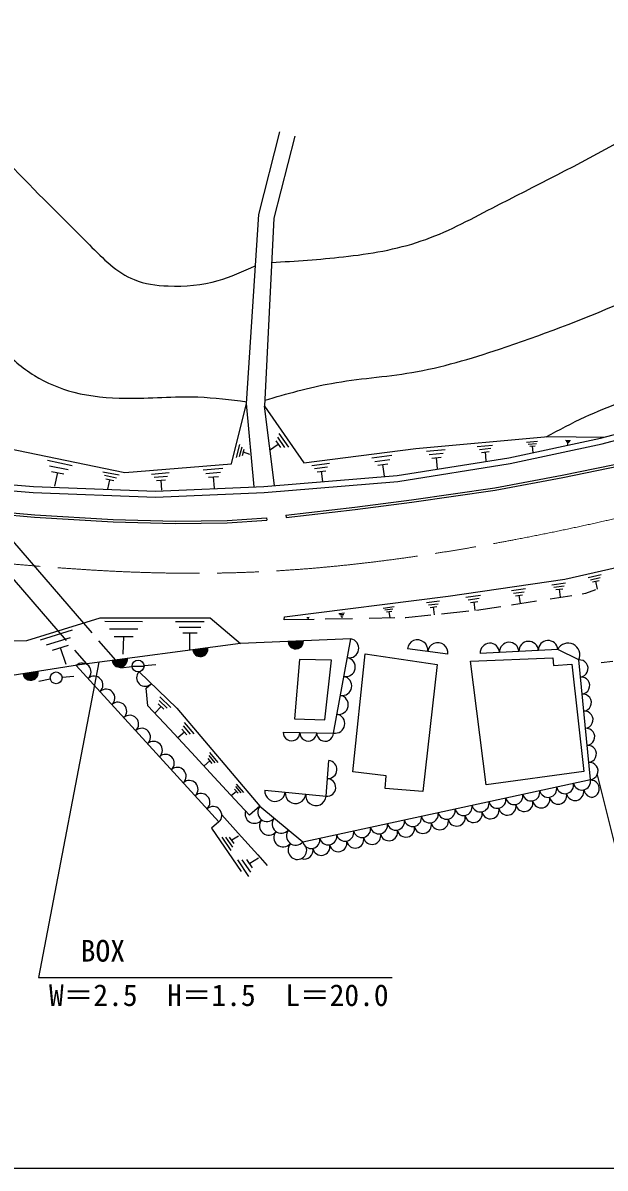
# Model space of a CAD drawing. Units: millimetres, scale not verified. Extents: x 40000 to 680000, y 20000 to 380000.
# Drawn here: x 109336 to 158560, y 205000 to 301734 of the extents above; entities that cross this region are included whole.
import ezdxf
from ezdxf.enums import TextEntityAlignment as Align

# ---------------------------------------------------------------- set-up
doc = ezdxf.new("R2010")
doc.units = ezdxf.units.MM
doc.header["$LTSCALE"] = 1000
doc.linetypes.add('CHAIN', pattern=[18.5, 12, -1.5, 3.5, -1.5])
for name, color, linetype, lineweight in [('M-BGD', 7, 'Continuous', 25), ('M-BMK', 2, 'CHAIN', 13), ('M-STR-STR3', 7, 'Continuous', 25), ('M-TTL-BAND', 7, 'Continuous', 25)]:
    doc.layers.add(name, color=color, linetype=linetype, lineweight=lineweight)
doc.styles.add('ＭＳ ゴシック', font='')
doc.styles.get('ＭＳ ゴシック').set_extended_font_data('MS Gothic')

msp = doc.modelspace()

# ---------------------------------------------------------------- linework, layer by layer
at = {"layer": 'M-BGD'}
for p, q in [((129296, 285555), (131058, 292526)), ((132322, 292181), (130560, 285248)), ((128247, 269593), (129296, 285555)), ((130560, 285248), (129756, 269353)), ((126961, 264486), (128247, 269593)), ((128880, 262536), (128247, 269593)), ((129756, 269353), (133088, 264566)), ((130616, 262646), (129756, 269353)), ((158181, 266665), (165335, 268586)), ((158298, 266179), (165582, 268135)), ((130986, 267060), (131796, 265890)), ((104815, 266459), (117958, 263751)), ((127406, 265030), (127676, 266120)), ((130186, 265650), (130926, 266150)), ((130726, 266440), (131126, 265860)), ((130856, 266750), (131466, 265880)), ((142548, 265791), (153732, 266787)), ((147736, 265950), (149046, 266070)), ((150433, 265009), (158181, 266665)), ((150525, 264517), (158298, 266179)), ((151916, 266330), (152846, 266410)), ((152056, 266160), (152746, 266220)), ((152186, 265980), (152646, 266020)), ((153732, 266787), (158472, 266744)), ((155216, 266480), (155626, 266470)), ((155266, 266400), (155576, 266390)), ((155316, 266310), (155516, 266310)), ((155416, 266070), (155416, 266310)), ((127656, 265110), (127866, 265930)), ((127906, 265190), (128046, 265740)), ((128536, 265290), (127976, 265470)), ((133088, 264566), (142548, 265791)), ((138836, 265010), (140536, 265230)), ((143446, 265570), (145046, 265710)), ((143676, 265270), (144876, 265380)), ((147926, 265710), (148906, 265800)), ((148106, 265460), (148766, 265520)), ((148496, 264750), (148436, 265490)), ((152466, 265410), (152416, 266000)), ((154935, 263519), (162758, 265144)), ((111416, 264790), (113496, 264360)), ((111596, 264320), (113156, 264000)), ((117958, 263751), (126961, 264486)), ((124566, 263990), (126236, 264130)), ((133766, 264360), (135246, 264550)), ((133996, 264090), (135096, 264230)), ((139096, 264700), (140366, 264860)), ((139346, 264380), (140196, 264490)), ((139906, 263460), (139776, 264440)), ((140981, 263498), (150433, 265009)), ((141041, 263001), (150525, 264517)), ((143896, 264960), (144696, 265040)), ((144386, 264060), (144296, 265000)), ((154973, 263323), (162803, 264949)), ((111766, 263850), (112806, 263640)), ((112026, 262590), (112286, 263750)), ((116106, 263820), (117466, 263550)), ((116226, 263520), (117246, 263310)), ((116336, 263210), (117016, 263070)), ((116506, 262350), (116676, 263140)), ((120216, 263630), (121716, 263760)), ((120426, 263350), (121556, 263450)), ((120636, 263070), (121386, 263130)), ((124806, 263680), (126056, 263780)), ((125036, 263360), (125876, 263430)), ((125526, 262440), (125456, 263400)), ((129717, 262572), (140981, 263498)), ((134216, 263810), (134946, 263910)), ((134696, 263010), (134586, 263860)), ((149236, 262469), (154935, 263519)), ((149268, 262272), (154973, 263323)), ((101439, 262917), (113002, 249558)), ((104476, 262554), (115158, 250214)), ((104476, 262554), (110194, 262073)), ((104518, 263053), (110224, 262572)), ((110224, 262572), (120557, 262182)), ((120557, 262182), (129717, 262572)), ((121076, 262260), (121016, 263100)), ((129748, 262073), (141041, 263001)), ((142187, 261444), (149236, 262469)), ((142214, 261246), (149268, 262272)), ((110194, 262073), (120558, 261682)), ((120558, 261682), (129748, 262073)), ((137393, 260820), (142187, 261444)), ((137417, 260622), (142214, 261246)), ((105466, 260417), (110318, 259976)), ((105488, 260616), (110333, 260176)), ((131564, 260161), (137393, 260820)), ((131586, 259962), (137417, 260622)), ((110318, 259976), (116957, 259587)), ((110333, 260176), (116965, 259787)), ((116957, 259587), (122223, 259457)), ((116965, 259787), (122224, 259657)), ((122223, 259457), (126610, 259509)), ((122224, 259657), (126602, 259709)), ((126602, 259709), (129944, 259917)), ((126610, 259509), (129957, 259717)), ((129944, 259917), (129957, 259717)), ((131564, 260161), (131586, 259962)), ((155164, 254739), (161698, 256241)), ((145284, 253305), (155164, 254739)), ((154056, 254270), (155206, 254440)), ((157126, 254880), (158226, 255130)), ((157316, 254700), (158136, 254880)), ((157496, 254510), (158046, 254630)), ((157916, 253910), (157776, 254570)), ((150636, 253780), (151816, 253950)), ((150816, 253570), (151706, 253690)), ((154236, 254070), (155096, 254190)), ((154406, 253860), (154986, 253940)), ((154796, 253230), (154696, 253900)), ((156894, 253532), (156628, 253491)), ((157734, 253837), (156894, 253532)), ((131443, 251575), (145284, 253305)), ((143446, 252770), (144546, 252910)), ((143616, 252570), (144436, 252670)), ((146796, 253220), (148016, 253390)), ((146986, 253000), (147906, 253130)), ((147176, 252780), (147786, 252860)), ((147586, 252110), (147486, 252820)), ((152763, 252890), (150646, 252560)), ((150996, 253350), (151586, 253430)), ((151396, 252690), (151296, 253390)), ((155733, 253352), (153906, 253067)), ((131420, 251301), (131443, 251575)), ((133356, 251510), (133536, 251530)), ((136036, 251840), (136516, 251900)), ((136106, 251750), (136466, 251800)), ((136176, 251660), (136416, 251690)), ((136336, 251470), (136296, 251680)), ((139806, 252310), (140716, 252430)), ((139946, 252150), (140626, 252230)), ((140076, 251980), (140536, 252030)), ((140396, 251470), (140306, 252010)), ((143820, 251701), (141710, 251483)), ((143776, 252360), (144326, 252430)), ((144136, 251730), (144056, 252400)), ((147044, 252033), (144740, 251796)), ((149735, 252419), (147674, 252098)), ((109671, 249580), (115868, 251489)), ((115868, 251489), (125179, 251470)), ((116266, 251190), (119456, 251180)), ((116666, 250550), (119056, 250550)), ((122246, 251180), (124676, 251170)), ((122546, 250690), (124376, 250690)), ((125179, 251470), (127744, 249312)), ((133949, 251346), (131420, 251301)), ((133386, 251480), (133516, 251490)), ((133406, 251440), (133496, 251450)), ((133466, 251320), (133456, 251450)), ((137200, 251404), (134888, 251363)), ((140779, 251467), (138619, 251429)), ((141710, 251483), (141669, 251483)), ((99814, 249442), (109671, 249580)), ((110826, 249620), (113536, 250460)), ((111336, 249190), (113366, 249810)), ((117066, 249910), (118656, 249910)), ((117806, 248420), (117866, 249910)), ((122846, 250200), (124066, 250200)), ((123456, 248780), (123456, 250200)), ((137071, 249708), (127744, 249312)), ((135597, 241750), (137071, 249708)), ((111836, 248750), (113196, 249160)), ((112986, 247530), (112516, 248960)), ((113705, 248747), (114712, 247583)), ((127744, 249312), (114119, 247504)), ((115739, 249543), (117155, 247907)), ((145274, 248398), (141841, 248872)), ((154549, 248793), (147998, 248477)), ((156325, 247925), (154549, 248793)), ((132715, 247973), (132290, 242962)), ((135434, 247907), (132715, 247973)), ((134877, 242864), (135434, 247907)), ((137235, 238475), (138283, 248431)), ((138283, 248431), (144374, 247547)), ((147191, 247809), (154134, 248104)), ((148501, 237362), (147191, 247809)), ((154134, 248104), (154199, 247449)), ((157312, 237821), (156325, 247925)), ((159216, 247780), (158226, 247680)), ((114119, 247504), (105858, 246202)), ((113854, 247463), (125911, 234247)), ((118576, 247350), (117586, 247240)), ((118578, 247410), (119578, 247410)), ((119154, 246916), (122340, 243854)), ((119576, 247460), (120566, 247550)), ((144374, 247547), (143163, 236805)), ((154199, 247449), (155738, 247580)), ((155738, 247580), (156753, 238508)), ((111656, 246310), (110676, 246110)), ((112646, 246460), (113636, 246560)), ((119759, 245529), (120193, 245917)), ((119911, 244061), (119759, 245529)), ((120916, 244810), (121836, 243920)), ((121718, 242116), (119911, 244061)), ((120486, 243440), (121016, 243990)), ((120786, 244210), (121246, 243770)), ((120856, 244510), (121546, 243850)), ((122340, 243854), (129361, 235561)), ((132290, 242962), (134877, 242864)), ((123579, 240111), (121718, 242116)), ((122426, 241380), (122986, 241850)), ((122786, 242080), (123186, 241610)), ((122876, 242360), (123486, 241650)), ((122966, 242640), (123776, 241690)), ((131340, 241816), (135597, 241750)), ((125519, 238022), (123579, 240111)), ((125116, 240100), (125826, 239260)), ((124656, 238990), (125146, 239400)), ((124966, 239610), (125316, 239190)), ((125046, 239860), (125576, 239230)), ((134978, 236404), (135188, 239418)), ((127268, 236138), (125519, 238022)), ((140051, 238148), (137235, 238475)), ((139953, 237067), (140051, 238148)), ((156753, 238508), (148501, 237362)), ((157884, 238208), (159971, 229878)), ((127236, 237020), (127536, 236660)), ((127306, 237230), (127756, 236700)), ((127366, 237440), (127976, 236730)), ((133001, 232572), (157312, 237821)), ((143163, 236805), (139953, 237067)), ((126956, 236480), (127386, 236840)), ((128489, 234823), (127268, 236138)), ((129790, 236929), (134978, 236404)), ((129361, 235561), (128489, 234823)), ((129361, 235561), (133001, 232572)), ((125911, 234247), (125288, 233724)), ((126153, 234845), (127544, 233293)), ((125288, 233724), (127798, 230050)), ((127544, 233293), (129194, 231451)), ((126946, 231830), (126186, 232940)), ((127076, 232120), (126506, 232950)), ((127196, 232410), (126816, 232960)), ((127556, 233030), (127006, 232690)), ((129194, 231451), (129990, 230562)), ((128436, 229640), (127496, 231030)), ((128596, 230010), (127886, 231050)), ((128756, 230370), (128276, 231060)), ((129246, 231190), (128516, 230720))]:
    msp.add_line(p, q, dxfattribs=at)
for centre in [(119078, 247410), (112147, 246409)]:
    msp.add_circle(centre, 500, dxfattribs=at)
for centre, radius, start, end in [((136924, 248913), 809, 259.50852, 79.50852), ((142699, 248753), 866, 352.14669, 172.14669), ((124338, 248860), 650, 187.55716, 7.55716), ((124338, 248860), 600, 187.55716, 7.55716), ((124338, 248860), 550, 187.55716, 7.55716), ((124338, 248860), 500, 187.55716, 7.55716), ((124338, 248860), 450, 187.55716, 7.55716), ((124338, 248860), 400, 187.55716, 7.55716), ((124338, 248860), 350, 187.55716, 7.55716), ((124338, 248860), 300, 187.55716, 7.55716), ((124338, 248860), 250, 187.55716, 7.55716), ((124338, 248860), 200, 187.55716, 7.55716), ((124338, 248860), 150, 187.55716, 7.55716), ((124338, 248860), 100, 187.55716, 7.55716), ((124338, 248860), 50, 187.55716, 7.55716), ((132408, 249510), 650, 182.43375, 2.43375), ((132408, 249510), 600, 182.43375, 2.43375), ((132408, 249510), 550, 182.43375, 2.43375), ((132408, 249510), 500, 182.43375, 2.43375), ((132408, 249510), 450, 182.43375, 2.43375), ((132408, 249510), 400, 182.43375, 2.43375), ((132408, 249510), 350, 182.43375, 2.43375), ((132408, 249510), 300, 182.43375, 2.43375), ((132408, 249510), 250, 182.43375, 2.43375), ((132408, 249510), 200, 182.43375, 2.43375), ((132408, 249510), 150, 182.43375, 2.43375), ((132408, 249510), 100, 182.43375, 2.43375), ((132408, 249510), 50, 182.43375, 2.43375), ((144416, 248517), 866, 352.14669, 172.14669), ((148817, 248517), 820, 2.75911, 182.75911), ((150454, 248595), 820, 2.75911, 182.75911), ((152092, 248674), 820, 2.75911, 182.75911), ((153730, 248753), 820, 2.75911, 182.75911), ((155437, 248359), 988, 333.9465, 153.9465), ((114356, 246912), 745, 312.3766, 132.3766), ((117525, 247956), 650, 187.55716, 7.55716), ((117525, 247956), 600, 187.55716, 7.55716), ((117525, 247956), 550, 187.55716, 7.55716), ((117525, 247956), 500, 187.55716, 7.55716), ((117525, 247956), 450, 187.55716, 7.55716), ((117525, 247956), 400, 187.55716, 7.55716), ((117525, 247956), 350, 187.55716, 7.55716), ((117525, 247956), 300, 187.55716, 7.55716), ((117525, 247956), 250, 187.55716, 7.55716), ((117525, 247956), 200, 187.55716, 7.55716), ((117525, 247956), 150, 187.55716, 7.55716), ((117525, 247956), 100, 187.55716, 7.55716), ((117525, 247956), 50, 187.55716, 7.55716), ((136629, 247321), 809, 259.50852, 79.50852), ((156395, 247203), 725, 275.57761, 95.57761), ((109989, 246853), 650, 188.95878, 8.95878), ((109989, 246853), 600, 188.95878, 8.95878), ((109989, 246853), 550, 188.95878, 8.95878), ((109989, 246853), 500, 188.95878, 8.95878), ((109989, 246853), 450, 188.95878, 8.95878), ((109989, 246853), 400, 188.95878, 8.95878), ((109989, 246853), 350, 188.95878, 8.95878), ((109989, 246853), 300, 188.95878, 8.95878), ((109989, 246853), 250, 188.95878, 8.95878), ((109989, 246853), 200, 188.95878, 8.95878), ((109989, 246853), 150, 188.95878, 8.95878), ((109989, 246853), 100, 188.95878, 8.95878), ((109989, 246853), 50, 188.95878, 8.95878), ((119673, 246417), 721, 136.13511, 316.13511), ((115361, 245811), 745, 312.3766, 132.3766), ((136334, 245729), 809, 259.50852, 79.50852), ((156536, 245760), 725, 275.57761, 95.57761), ((116366, 244709), 745, 312.3766, 132.3766), ((136040, 244138), 809, 259.50852, 79.50852), ((156677, 244316), 725, 275.57761, 95.57761), ((117371, 243608), 745, 312.3766, 132.3766), ((118376, 242507), 745, 312.3766, 132.3766), ((135745, 242546), 809, 259.50852, 79.50852), ((156818, 242873), 725, 275.57761, 95.57761), ((119380, 241406), 745, 312.3766, 132.3766), ((156959, 241430), 725, 275.57761, 95.57761), ((120385, 240304), 745, 312.3766, 132.3766), ((132050, 241805), 710, 179.1186, 359.1186), ((133469, 241783), 710, 179.1186, 359.1186), ((134888, 241761), 710, 179.1186, 359.1186), ((121390, 239203), 745, 312.3766, 132.3766), ((157100, 239986), 725, 275.57761, 95.57761), ((135136, 238665), 755, 266.00909, 86.00909), ((157241, 238543), 725, 275.57761, 95.57761), ((122395, 238102), 745, 312.3766, 132.3766), ((123399, 237001), 745, 312.3766, 132.3766), ((135031, 237157), 755, 266.00909, 86.00909), ((153736, 237049), 732, 192.18366, 12.18366), ((155166, 237358), 732, 192.18366, 12.18366), ((156597, 237667), 732, 192.18366, 12.18366), ((157349, 237038), 725, 275.57761, 95.57761), ((124404, 235899), 745, 312.3766, 132.3766), ((130655, 236842), 869, 174.21276, 354.21276), ((132384, 236667), 869, 174.21276, 354.21276), ((134113, 236491), 869, 174.21276, 354.21276), ((149446, 236123), 732, 192.18366, 12.18366), ((150876, 236432), 732, 192.18366, 12.18366), ((152306, 236741), 732, 192.18366, 12.18366), ((153157, 236160), 732, 192.18366, 12.18366), ((154587, 236469), 732, 192.18366, 12.18366), ((156017, 236778), 732, 192.18366, 12.18366), ((157498, 237066), 732, 192.18366, 272.45073), ((125409, 234798), 745, 312.3766, 132.3766), ((128907, 234910), 785, 160.59425, 320.60693), ((129968, 235063), 785, 140.60693, 320.60693), ((145156, 235197), 732, 192.18366, 12.18366), ((146586, 235506), 732, 192.18366, 12.18366), ((147437, 234925), 732, 192.18366, 12.18366), ((148016, 235814), 732, 192.18366, 12.18366), ((148867, 235234), 732, 192.18366, 12.18366), ((150297, 235543), 732, 192.18366, 12.18366), ((151727, 235852), 732, 192.18366, 12.18366), ((130120, 233913), 785, 140.60693, 320.60693), ((131181, 234067), 785, 140.60693, 320.60693), ((139436, 233962), 732, 192.18366, 12.18366), ((140866, 234271), 732, 192.18366, 12.18366), ((142296, 234579), 732, 192.18366, 12.18366), ((143147, 233999), 732, 192.18366, 12.18366), ((143726, 234888), 732, 192.18366, 12.18366), ((144577, 234308), 732, 192.18366, 12.18366), ((146007, 234617), 732, 192.18366, 12.18366), ((131333, 232917), 785, 140.60693, 320.60693), ((132394, 233070), 785, 140.60693, 320.60693), ((135146, 233035), 732, 192.18366, 12.18366), ((136576, 233344), 732, 192.18366, 12.18366), ((138006, 233653), 732, 192.18366, 12.18366), ((138857, 233073), 732, 192.18366, 12.18366), ((140287, 233382), 732, 192.18366, 12.18366), ((141717, 233690), 732, 192.18366, 12.18366), ((132547, 231856), 785, 140.60693, 21.17857), ((133716, 232727), 732, 192.18366, 12.18366), ((134567, 232147), 732, 192.18366, 12.18366), ((135997, 232455), 732, 192.18366, 12.18366), ((137427, 232764), 732, 192.18366, 12.18366), ((133136, 231838), 732, 250.2162, 12.18366)]:
    msp.add_arc(centre, radius, start, end, dxfattribs=at)
for points, knots in [([(130370, 281496), (132390, 281622), (134411, 281749), (136434, 281974), (138668, 282222), (140906, 282590), (143016, 283312), (145093, 284022), (147046, 285076), (149010, 286094), (152674, 287995), (156374, 289775), (159927, 291821), (162494, 293298), (164984, 294914), (167419, 296637), (169330, 297989), (171208, 299406), (173286, 300436), (175425, 301498), (177775, 302149), (180149, 302604), (182532, 303061), (184939, 303320), (187253, 303928), (190304, 304731), (193194, 306142), (196164, 307300), (201104, 309226), (206266, 310453), (211335, 311875), (214960, 312892), (218536, 314008), (222292, 314765), (225210, 315353), (228236, 315724), (231082, 315247), (234865, 314613), (238330, 312482), (241799, 310551), (244175, 309228), (246553, 307999), (248541, 306216), (249832, 305059), (250958, 303669), (252395, 302724), (254186, 301546), (256460, 301061), (258656, 301039), (260641, 301018), (262562, 301376), (264464, 301828), (268829, 302865), (273092, 304396), (277429, 305423), (279373, 305883), (281333, 306243), (283321, 306719), (284710, 307052), (286113, 307443), (287270, 308193), (288483, 308979), (289424, 310160), (290511, 311198), (291174, 311832), (291892, 312412), (292691, 312789), (293661, 313247), (294751, 313406), (295873, 313555), (296943, 313697), (298042, 313830), (298879, 314380), (299621, 314867), (300157, 315682), (300647, 316502), (301256, 317521), (301793, 318549), (302591, 319330), (303374, 320096), (304407, 320625), (305420, 321157), (307613, 322309), (309708, 323478), (311895, 324509), (313163, 325106), (314461, 325657), (315789, 326152), (316946, 326585), (318126, 326975), (319336, 327147), (320332, 327289), (321348, 327283), (322364, 327277)], [0, 0, 0, 0, 1, 1, 1, 2, 2, 2, 3, 3, 3, 4, 4, 4, 5, 5, 5, 6, 6, 6, 7, 7, 7, 8, 8, 8, 9, 9, 9, 10, 10, 10, 11, 11, 11, 12, 12, 12, 13, 13, 13, 14, 14, 14, 15, 15, 15, 16, 16, 16, 17, 17, 17, 18, 18, 18, 19, 19, 19, 20, 20, 20, 21, 21, 21, 22, 22, 22, 23, 23, 23, 24, 24, 24, 25, 25, 25, 26, 26, 26, 27, 27, 27, 28, 28, 28, 29, 29, 29, 30, 30, 30, 31, 31, 31, 31]), ([(129781, 269861), (131651, 270402), (133521, 270943), (135429, 271287), (137671, 271692), (139965, 271825), (142214, 272206), (144736, 272634), (147200, 273375), (149635, 274185), (153109, 275341), (156523, 276640), (159883, 278072), (163623, 279667), (167296, 281429), (170908, 283302), (174306, 285064), (177650, 286925), (181014, 288744), (184980, 290887), (188973, 292972), (193029, 294963), (195962, 296403), (198927, 297795), (202005, 298851), (205204, 299948), (208525, 300682), (211829, 301466), (215572, 302353), (219293, 303303), (222995, 304293), (225552, 304976), (228100, 305678), (230699, 306271), (232586, 306702), (234501, 307075), (236424, 307049), (237997, 307027), (239577, 306738), (241088, 306271), (243462, 305539), (245667, 304371), (247802, 303091), (249394, 302136), (250947, 301119), (252608, 300335), (254588, 299400), (256721, 298797), (258854, 298194)], [0, 0, 0, 0, 1, 1, 1, 2, 2, 2, 3, 3, 3, 4, 4, 4, 5, 5, 5, 6, 6, 6, 7, 7, 7, 8, 8, 8, 9, 9, 9, 10, 10, 10, 11, 11, 11, 12, 12, 12, 13, 13, 13, 14, 14, 14, 15, 15, 15, 16, 16, 16, 16]), ([(153580, 266773), (154665, 267354), (155751, 267934), (156865, 268449), (158831, 269359), (160887, 270065), (162934, 270797), (164718, 271436), (166495, 272094), (168207, 272892), (170249, 273845), (172198, 274998), (174203, 276035), (176089, 277009), (178024, 277881), (179946, 278780), (183445, 280417), (186903, 282146), (190454, 283657), (194035, 285180), (197711, 286480), (201389, 287765), (205295, 289129), (209203, 290475), (213075, 291930), (216670, 293281), (220233, 294727), (223836, 296038), (226377, 296962), (228937, 297819), (231531, 298641), (233224, 299178), (234931, 299700), (236680, 299914), (238838, 300179), (241058, 299975), (243217, 299567), (245603, 299116), (247915, 298417), (250160, 297542), (251199, 297137), (252223, 296695), (253248, 296253)], [0, 0, 0, 0, 1, 1, 1, 2, 2, 2, 3, 3, 3, 4, 4, 4, 5, 5, 5, 6, 6, 6, 7, 7, 7, 8, 8, 8, 9, 9, 9, 10, 10, 10, 11, 11, 11, 12, 12, 12, 13, 13, 13, 14, 14, 14, 14]), ([(102877, 299373), (103222, 297984), (103567, 296595), (104150, 295316), (105077, 293284), (106607, 291529), (108157, 289873), (110375, 287503), (112633, 285334), (114960, 282994), (116113, 281834), (117283, 280633), (118740, 280046), (119628, 279688), (120623, 279558), (121613, 279516), (123056, 279456), (124489, 279582), (125847, 279970), (126924, 280277), (127954, 280749), (128984, 281221)], [0, 0, 0, 0, 1, 1, 1, 2, 2, 2, 3, 3, 3, 4, 4, 4, 5, 5, 5, 6, 6, 6, 7, 7, 7, 7]), ([(103219, 279203), (104577, 277504), (105936, 275805), (107481, 274267), (108347, 273406), (109271, 272596), (110306, 271954), (111334, 271317), (112471, 270847), (113643, 270541), (115070, 270170), (116549, 270043), (118024, 270030), (120070, 270011), (122109, 270210), (124141, 270135), (125515, 270084), (126885, 269908), (128256, 269732)], [0, 0, 0, 0, 1, 1, 1, 2, 2, 2, 3, 3, 3, 4, 4, 4, 5, 5, 5, 6, 6, 6, 6])]:
    msp.add_open_spline(points, degree=3, knots=knots, dxfattribs=at)
at = {"layer": 'M-BMK'}
msp.add_open_spline([(75881, 261941), (77930, 261407), (79979, 260872), (82036, 260369), (85009, 259643), (87999, 258983), (91005, 258404), (93731, 257879), (96469, 257420), (99219, 257044), (102265, 256626), (105326, 256310), (108389, 256036), (111945, 255718), (115505, 255457), (119072, 255330), (122564, 255207), (126063, 255212), (129553, 255381), (133074, 255551), (136587, 255887), (140084, 256338), (143747, 256811), (147392, 257411), (151019, 258102), (153530, 258580), (156033, 259103), (158527, 259664), (160872, 260191), (163210, 260753), (165531, 261377), (167830, 261995), (170111, 262674), (172393, 263354)], degree=3, knots=[0, 0, 0, 0, 1, 1, 1, 2, 2, 2, 3, 3, 3, 4, 4, 4, 5, 5, 5, 6, 6, 6, 7, 7, 7, 8, 8, 8, 9, 9, 9, 10, 10, 10, 11, 11, 11, 11], dxfattribs=at)
at = {"layer": 'M-STR-STR3'}
for p, q in [((115763, 247723), (110654, 221094)), ((110654, 221094), (140561, 221094))]:
    msp.add_line(p, q, dxfattribs=at)
at = {"layer": 'M-TTL-BAND'}
msp.add_line((40000, 205000), (579000, 205000), dxfattribs=at)

# ---------------------------------------------------------------- texts
at = {"layer": 'M-STR-STR3', "style": 'ＭＳ ゴシック'}
for s, p in [('BOX', (114228, 221890)), ('W＝2.5\u3000H＝1.5\u3000L＝20.0', (111544, 218142))]:
    msp.add_text(s, height=1833, dxfattribs=at).set_placement(p, align=Align.BOTTOM_LEFT)

doc.saveas('drawing.dxf')
